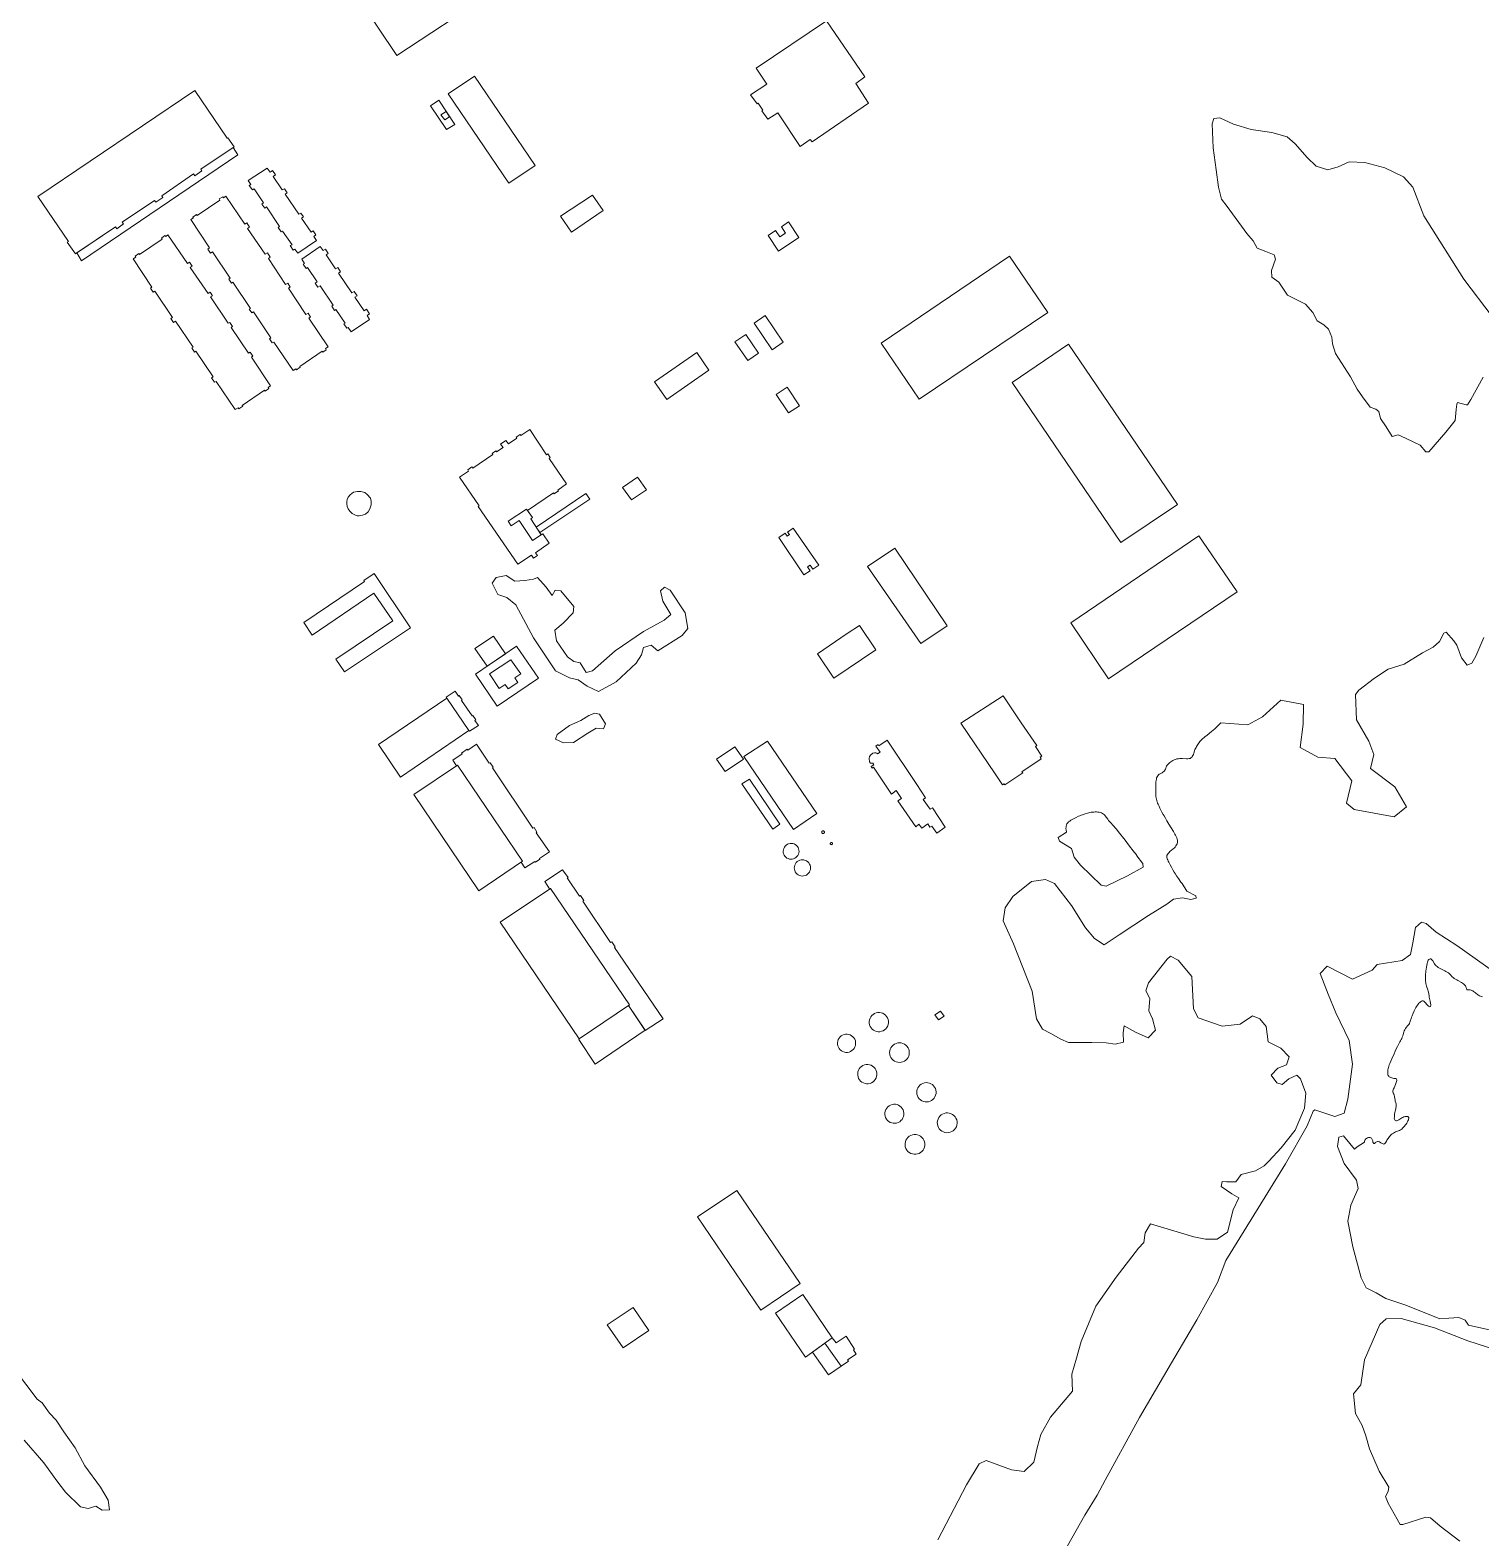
# Model space of a CAD drawing. Header units: metres. Extents: x 793723 to 812165, y 297650 to 314276.
# Drawn here: x 801432 to 803831, y 300470 to 302964 of the extents above; entities that cross this region are included whole.
import ezdxf

# ---------------------------------------------------------------- set-up
doc = ezdxf.new("R2010")
doc.units = ezdxf.units.M

msp = doc.modelspace()

# ---------------------------------------------------------------- linework, layer by layer
at = {"linetype": 'Continuous', "lineweight": 13}
for points in [[(802112.6, 303140.4), (802127.67, 303117.64), (802190.75, 303023.17), (802038.09, 302922.57), (801975.34, 303016.93), (801960.38, 303037.7)], [(802818.53, 302843.34), (802724.87, 302779.61), (802721.86, 302783.47), (802705.53, 302772.04), (802668.12, 302827.5), (802651.79, 302816.96), (802641.74, 302830.65), (802643.52, 302831.88), (802636.04, 302843.37), (802633.93, 302842.26), (802623.1, 302857.17), (802650.21, 302875.05), (802632.57, 302901.23), (802749.01, 302980.07), (802812.2, 302887.03), (802797.09, 302876.38)], [(802122.91, 302859.13), (802166.36, 302888.34), (802267.06, 302740.72), (802223.62, 302711.3)], [(801506.5, 302594.15), (801493.1, 302613.38), (801495.21, 302614.82), (801444.3, 302689.18), (801703.84, 302864.27), (801757.43, 302785.6), (801758.65, 302786.27), (801769.15, 302771.47), (801714.04, 302734.16), (801715.71, 302731.62), (801703.94, 302723.63), (801701.93, 302726.5), (801649.49, 302690.42), (801651.39, 302687.76), (801639.28, 302679.55), (801637.27, 302682.53), (801584.05, 302646.78), (801586.17, 302643.8), (801575.17, 302635.91), (801572.94, 302639.12)], [(802120.04, 302800.26), (802094.03, 302838.93), (802107.47, 302848.48), (802133.82, 302808.26)], [(802111.2, 302824.47), (802119.64, 302829.91), (802125.34, 302821.18), (802117.45, 302815.85)], [(801516.65, 302582.56), (801508.83, 302595.71), (801572.94, 302639.12), (801575.17, 302635.91), (801586.17, 302643.8), (801584.05, 302646.78), (801637.27, 302682.53), (801639.28, 302679.55), (801651.39, 302687.76), (801649.49, 302690.42), (801701.93, 302726.5), (801703.94, 302723.63), (801715.71, 302731.62), (801714.04, 302734.16), (801767.37, 302770.36), (801775.41, 302757.98)], [(801905.48, 302616.41), (801874.48, 302595.21), (801869.46, 302601.83), (801866.79, 302600.28), (801861.88, 302607.9), (801864.77, 302609.46), (801849.25, 302632), (801846.58, 302630.44), (801841.67, 302637.96), (801844.33, 302639.51), (801822.34, 302671.88), (801819.56, 302669.78), (801814.76, 302676.74), (801817.65, 302678.73), (801802.13, 302701.94), (801799.24, 302700.05), (801794, 302707.34), (801796.89, 302709.12), (801792.53, 302715.53), (801823.75, 302736.07), (801828.55, 302729.33), (801832.66, 302731.99), (801837.46, 302725.14), (801833.8, 302722.48), (801848.76, 302700.05), (801852.32, 302702.05), (801857.01, 302694.98), (801853.67, 302692.76), (801876.22, 302659.72), (801879.22, 302661.72), (801883.69, 302655.31), (801880.58, 302653.2), (801896.21, 302630.11), (801899.88, 302632.11), (801904.34, 302625.48), (801901.01, 302623.04)], [(802327.18, 302630.42), (802308.98, 302656.83), (802361.65, 302691.47), (802379.62, 302666.17)], [(802652.23, 302624.41), (802664.56, 302632.74), (802671.82, 302622.24), (802681.26, 302628.68), (802674.11, 302638.74), (802686.11, 302647.17), (802703.09, 302621.54), (802669.53, 302598.78)], [(801993.12, 302485.7), (801962.46, 302465.05), (801957.43, 302472.45), (801955.43, 302471.23), (801950.74, 302478.3), (801952.52, 302479.52), (801937.45, 302502.17), (801935.11, 302500.73), (801930.43, 302507.58), (801932.98, 302509.14), (801911.1, 302541.62), (801907.65, 302539.4), (801903.19, 302546.03), (801906.3, 302548.14), (801890.44, 302571.67), (801888, 302570.23), (801883.31, 302577.08), (801885.64, 302578.41), (801881.07, 302585.37), (801911.62, 302606.24), (801916.42, 302599.73), (801920.31, 302602.17), (801924.78, 302595.1), (801921.22, 302592.88), (801936.74, 302569.45), (801940.74, 302571.79), (801945.21, 302564.49), (801941.76, 302562.27), (801963.65, 302529.68), (801967.54, 302532.12), (801972.34, 302524.83), (801968.89, 302522.39), (801984.08, 302499.85), (801988.08, 302502.51), (801993.21, 302495.22), (801989.1, 302492.11)], [(802901.87, 302354.09), (802839.24, 302446.79), (803051.56, 302590.24), (803114.64, 302497.21)], [(802659.11, 302435.75), (802629.41, 302479.73), (802647.52, 302492.05), (802677.33, 302448.08)], [(802618.53, 302417.74), (802597.32, 302448.67), (802615.32, 302461.11), (802636.53, 302430.17)], [(803149.26, 302444.61), (803329.13, 302179.66), (803235.68, 302116.93), (803056.15, 302381.66)], [(802534.6, 302430.82), (802554.36, 302401.77), (802484.48, 302353.36), (802464.39, 302382.42)], [(802665.4, 302361.85), (802683.51, 302373.84), (802703.94, 302343.01), (802685.83, 302331.02)], [(802426.21, 302187.13), (802411.59, 302207.9), (802436.37, 302224.78), (802450.99, 302204.12)], [(801955.74, 302187.62), (801957.62, 302191.49), (801961.06, 302195.82), (801966.4, 302199.92), (801972.96, 302201.38), (801978.74, 302201.28), (801985.2, 302199.19), (801989.22, 302196.21), (801994.57, 302189.92), (801995.81, 302185.27), (801995.49, 302179.07), (801993.39, 302172.65), (801990.5, 302167.44), (801986.4, 302163.56), (801981.39, 302161.89), (801976.05, 302160.99), (801972.38, 302160.99), (801968.48, 302162.3), (801964.25, 302164.84), (801960.35, 302168.59), (801957.89, 302172.24), (801956.1, 302176.55), (801955.31, 302181.09), (801955.19, 302184.41)], [(802357.44, 302188.64), (802274.78, 302133.01), (802268.86, 302142.18), (802350.75, 302197.58)], [(802277.12, 302129.36), (802262.79, 302120.15), (802240.46, 302153.07), (802227.24, 302144.52), (802222.21, 302152.25), (802252.66, 302172.02), (802262.37, 302158.32), (802259.71, 302156.1)], [(802736.03, 302079.17), (802726.25, 302072.39), (802721.56, 302079.02), (802717.56, 302076.69), (802721.92, 302069.62), (802711.58, 302063.4), (802669.83, 302124.83), (802680.72, 302132.16), (802683.84, 302126.96), (802687.73, 302129.74), (802684.38, 302134.05), (802693.49, 302140.6)], [(803152.86, 301984.06), (803364.85, 302127.84), (803428.27, 302035.03), (803215.5, 301891.03)], [(802861.93, 302107.23), (802948.46, 301978.95), (802904.68, 301949.41), (802816.71, 302076.91)], [(801898.38, 301963.63), (801884.43, 301984.51), (801984.53, 302052.24), (801983.31, 302053.89), (802000.64, 302065.33), (802060.82, 301975.72), (801951.6, 301903), (801937.42, 301923.55), (802031.64, 301987.05), (802000.38, 302032.69)], [(802830.26, 301939.18), (802761.15, 301892.32), (802733.91, 301932.32), (802783.24, 301966.07), (802803.47, 301979.39)], [(802187.37, 301911.94), (802166.94, 301941.44), (802198.05, 301961.87), (802217.81, 301932.7)], [(802272.21, 301892.1), (802204.21, 301846.13), (802168.26, 301898.95), (802235.92, 301945.02)], [(802243.26, 301899.34), (802233.48, 301892.68), (802238.51, 301885.38), (802222.4, 301874.61), (802217.26, 301882.02), (802207.6, 301875.25), (802191.18, 301899.33), (802226.63, 301922.43)], [(802173.24, 301814.2), (802158.13, 301804.87), (802157.46, 301805.75), (802120.61, 301859), (802119.61, 301860.66), (802134.83, 301870.65), (802140.41, 301862.59), (802141.52, 301863.37), (802146.21, 301856.29), (802144.88, 301855.41), (802162.52, 301829.77), (802163.63, 301830.44), (802168.54, 301823.15), (802167.21, 301822.48)], [(802157.46, 301805.75), (802044.13, 301728.48), (802007.73, 301782.51), (802120.61, 301859)], [(803104.96, 301763.41), (803102.07, 301761.63), (803103.74, 301758.98), (803071.85, 301737.55), (803073.31, 301735.45), (803043.53, 301715.91), (803042.52, 301717.34), (803040.08, 301715.57), (803027.69, 301734.13), (802970.75, 301817.66), (803041.19, 301863.19), (803070.89, 301818.66), (803096.68, 301780.87), (803094.24, 301779.21)], [(802342.58, 301822.1), (802355.92, 301830.76), (802365.48, 301834.33), (802373.27, 301832.79), (802383.54, 301816.77), (802380, 301808.58), (802367.98, 301809.43), (802354.31, 301801.1), (802330.42, 301786.11), (802313.96, 301785.52), (802300.81, 301791.47), (802303.24, 301799), (802323.91, 301814.2)], [(802169.86, 301783.2), (802190.85, 301751.49), (802192.29, 301752.27), (802197.32, 301744.87), (802196.21, 301743.98), (802263.31, 301644.1), (802265.09, 301644.99), (802269.89, 301637.58), (802268.33, 301636.58), (802290.55, 301604.98), (802274.11, 301593.99), (802274.66, 301593), (802267.44, 301587.89), (802266.55, 301589.11), (802250.11, 301578.67), (802243.52, 301587.62), (802246.08, 301589.28), (802138.45, 301748.39), (802136.78, 301747.39), (802130.53, 301756.67), (802146.08, 301766.99), (802145.3, 301768.43), (802154.52, 301774.65), (802155.41, 301773.32)], [(802597.39, 301778.75), (802611.46, 301758.53), (802581.01, 301737.77), (802566.84, 301758.32)], [(802732.73, 301668.4), (802694.18, 301641.97), (802612.12, 301762.51), (802651.12, 301788.05)], [(802849.07, 301789.61), (802898.2, 301716.57), (802898.09, 301716.57), (802912.6, 301694.36), (802908.94, 301691.59), (802920.44, 301675.35), (802924.33, 301677.57), (802945.1, 301645.64), (802931.43, 301635.98), (802922.84, 301647.47), (802919.61, 301645.8), (802916.6, 301651.44), (802906.49, 301644.33), (802901.8, 301650.52), (802896.8, 301646.3), (802866.99, 301689.39), (802872.88, 301693.06), (802864.17, 301706.21), (802856.06, 301700.43), (802826.59, 301744.85), (802824.03, 301743.52), (802822.69, 301746.17), (802827.13, 301748.73), (802825.23, 301751.82), (802821.67, 301751.7), (802819.67, 301754.02), (802819.32, 301759.33), (802820.09, 301762.54), (802822.31, 301765.65), (802825.31, 301768.31), (802827.98, 301768.87), (802830.2, 301768.76), (802832.32, 301768.43), (802833.1, 301767.11), (802837.43, 301769.66), (802830.29, 301779.83), (802834.29, 301782.27), (802835.41, 301780.5)], [(802246.08, 301589.28), (802173.86, 301540.54), (802066.23, 301699.64), (802138.45, 301748.39)], [(802671.79, 301650.66), (802659.9, 301642.23), (802608.88, 301717.25), (802621.32, 301725.24)], [(802740.92, 301637.87), (802741.03, 301638.31), (802741.25, 301638.65), (802741.48, 301638.98), (802741.7, 301639.2), (802742.03, 301639.42), (802742.36, 301639.65), (802742.7, 301639.76), (802743.14, 301639.76), (802743.48, 301639.76), (802743.92, 301639.65), (802744.26, 301639.43), (802744.59, 301639.21), (802744.81, 301638.99), (802745.04, 301638.66), (802745.26, 301638.32), (802745.37, 301637.88), (802745.37, 301637.55), (802745.37, 301637.11), (802745.26, 301636.78), (802745.04, 301636.33), (802744.82, 301636.11), (802744.6, 301635.78), (802744.27, 301635.56), (802743.93, 301635.44), (802743.49, 301635.33), (802743.15, 301635.22), (802742.71, 301635.33), (802742.37, 301635.44), (802742.04, 301635.55), (802741.71, 301635.77), (802741.48, 301636.1), (802741.26, 301636.43), (802741.04, 301636.77), (802740.92, 301637.1), (802740.92, 301637.54)], [(802755.21, 301619.31), (802755.32, 301619.65), (802755.54, 301619.87), (802755.76, 301620.09), (802755.98, 301620.2), (802756.32, 301620.31), (802756.65, 301620.42), (802756.99, 301620.42), (802757.21, 301620.42), (802757.54, 301620.31), (802757.88, 301620.2), (802758.1, 301619.98), (802758.32, 301619.76), (802758.43, 301619.43), (802758.55, 301619.21), (802758.66, 301618.88), (802758.66, 301618.55), (802758.66, 301618.21), (802758.55, 301617.88), (802758.33, 301617.66), (802758.22, 301617.44), (802757.99, 301617.22), (802757.66, 301617), (802757.44, 301616.88), (802757.1, 301616.88), (802756.77, 301616.77), (802756.44, 301616.88), (802756.1, 301616.99), (802755.88, 301617.1), (802755.66, 301617.32), (802755.43, 301617.54), (802755.21, 301617.76), (802755.1, 301618.1), (802755.1, 301618.43), (802755.1, 301618.76), (802755.1, 301619.09)], [(802703.38, 301605.36), (802703.06, 301603.15), (802702.39, 301600.94), (802701.4, 301598.94), (802699.95, 301597.06), (802698.29, 301595.5), (802696.4, 301594.28), (802694.29, 301593.39), (802692.06, 301592.83), (802689.84, 301592.72), (802687.5, 301593.05), (802685.38, 301593.7), (802683.38, 301594.7), (802681.48, 301596.13), (802679.92, 301597.79), (802678.69, 301599.66), (802677.8, 301601.77), (802677.35, 301603.98), (802677.23, 301606.3), (802677.45, 301608.51), (802678.11, 301610.73), (802679.22, 301612.72), (802680.55, 301614.61), (802682.22, 301616.16), (802684.11, 301617.38), (802686.22, 301618.27), (802688.44, 301618.83), (802690.67, 301618.95), (802693.01, 301618.62), (802695.12, 301617.96), (802697.24, 301616.97), (802699.02, 301615.53), (802700.58, 301613.88), (802701.81, 301612), (802702.71, 301609.9), (802703.27, 301607.69)], [(802311.98, 301575.27), (802321.47, 301562.56), (802320.02, 301561.78), (802340.12, 301531.84), (802341.9, 301532.73), (802347.71, 301524.33), (802346.04, 301523.11), (802391.71, 301454.83), (802393.71, 301455.94), (802399.51, 301447.65), (802397.95, 301446.88), (802478.79, 301328.76), (802449.01, 301309.33), (802421.21, 301350.77), (802422.87, 301351.88), (802292.13, 301544.57), (802290.58, 301543.57), (802282.87, 301555.84)], [(802708.71, 301564.88), (802706.37, 301565.09), (802704.14, 301565.75), (802702.02, 301566.74), (802700.13, 301568.18), (802698.46, 301569.83), (802697.12, 301571.82), (802696.22, 301573.92), (802695.66, 301576.24), (802695.43, 301578.57), (802695.76, 301580.89), (802696.42, 301583.11), (802697.42, 301585.32), (802698.75, 301587.21), (802700.42, 301588.76), (802702.42, 301590.09), (802704.53, 301591.09), (802706.86, 301591.65), (802709.2, 301591.77), (802711.54, 301591.55), (802713.77, 301590.89), (802715.88, 301589.9), (802717.78, 301588.47), (802719.45, 301586.81), (802720.68, 301584.82), (802721.68, 301582.72), (802722.25, 301580.4), (802722.36, 301578.07), (802722.15, 301575.75), (802721.48, 301573.54), (802720.49, 301571.43), (802719.15, 301569.55), (802717.38, 301567.88), (802715.49, 301566.55), (802713.38, 301565.55), (802711.04, 301564.99)], [(802422.87, 301351.88), (802339.99, 301295.7), (802209.25, 301488.39), (802292.13, 301544.57)], [(802448.78, 301309.77), (802366.45, 301253.82), (802338.99, 301294.7), (802339.99, 301295.7), (802421.21, 301350.77)], [(802828.4, 301337.52), (802830.95, 301338.52), (802833.62, 301339.08), (802836.4, 301339.2), (802839.19, 301338.76), (802841.86, 301337.88), (802844.2, 301336.56), (802846.43, 301334.8), (802848.21, 301332.7), (802849.67, 301330.38), (802850.67, 301327.72), (802851.24, 301325.07), (802851.35, 301322.3), (802850.92, 301319.54), (802850.03, 301316.88), (802848.7, 301314.44), (802846.93, 301312.22), (802844.82, 301310.45), (802842.48, 301309), (802839.92, 301308), (802837.14, 301307.44), (802834.36, 301307.33), (802831.69, 301307.76), (802829.02, 301308.64), (802826.57, 301309.96), (802824.45, 301311.73), (802822.55, 301313.83), (802821.1, 301316.15), (802820.09, 301318.8), (802819.64, 301321.46), (802819.52, 301324.22), (802819.96, 301326.99), (802820.85, 301329.65), (802822.18, 301332.09), (802823.95, 301334.3), (802825.95, 301336.08)], [(802934.13, 301327.25), (802928.22, 301335.31), (802937.55, 301341.31), (802943.47, 301333.24)], [(802775.4, 301301.77), (802777.84, 301302.66), (802780.51, 301303.22), (802783.07, 301303.23), (802785.63, 301302.79), (802788.19, 301302.02), (802790.42, 301300.7), (802792.54, 301299.04), (802794.21, 301297.05), (802795.56, 301294.84), (802796.56, 301292.3), (802797.01, 301289.76), (802797.02, 301287.1), (802796.69, 301284.56), (802795.81, 301282.12), (802794.48, 301279.79), (802792.81, 301277.8), (802790.92, 301276.02), (802788.59, 301274.69), (802786.14, 301273.69), (802783.59, 301273.24), (802781.03, 301273.23), (802778.36, 301273.56), (802775.91, 301274.44), (802773.57, 301275.76), (802771.56, 301277.42), (802769.89, 301279.4), (802768.54, 301281.61), (802767.54, 301284.05), (802767.09, 301286.7), (802766.97, 301289.25), (802767.41, 301291.9), (802768.29, 301294.34), (802769.51, 301296.67), (802771.18, 301298.66), (802773.18, 301300.44)], [(802861.34, 301286.8), (802863.89, 301288.03), (802866.67, 301288.7), (802869.46, 301289.04), (802872.35, 301288.71), (802875.02, 301288.05), (802877.58, 301286.84), (802879.92, 301285.19), (802881.93, 301283.2), (802883.61, 301280.88), (802884.84, 301278.34), (802885.51, 301275.57), (802885.74, 301272.69), (802885.52, 301269.93), (802884.86, 301267.16), (802883.64, 301264.61), (802881.98, 301262.28), (802879.98, 301260.29), (802877.65, 301258.62), (802875.09, 301257.4), (802872.42, 301256.73), (802869.53, 301256.39), (802866.75, 301256.72), (802863.96, 301257.37), (802861.4, 301258.59), (802859.06, 301260.24), (802857.05, 301262.23), (802855.49, 301264.55), (802854.26, 301267.09), (802853.48, 301269.86), (802853.25, 301272.73), (802853.46, 301275.5), (802854.24, 301278.27), (802855.45, 301280.81), (802857.01, 301283.14), (802859, 301285.14)], [(802804.67, 301248.28), (802806.78, 301250.05), (802809.12, 301251.5), (802811.79, 301252.5), (802814.46, 301253.06), (802817.24, 301253.17), (802820.02, 301252.74), (802822.69, 301251.86), (802825.14, 301250.54), (802827.26, 301248.77), (802829.16, 301246.67), (802830.61, 301244.35), (802831.62, 301241.7), (802832.07, 301239.04), (802832.19, 301236.17), (802831.75, 301233.51), (802830.86, 301230.85), (802829.53, 301228.42), (802827.76, 301226.2), (802825.76, 301224.31), (802823.31, 301222.87), (802820.76, 301221.87), (802817.98, 301221.31), (802815.19, 301221.3), (802812.52, 301221.74), (802809.85, 301222.62), (802807.4, 301223.94), (802805.28, 301225.7), (802803.38, 301227.8), (802801.93, 301230.12), (802800.93, 301232.78), (802800.36, 301235.43), (802800.36, 301238.2), (802800.68, 301240.96), (802801.57, 301243.62), (802803.01, 301246.06)], [(802905.66, 301220.73), (802908.11, 301221.95), (802910.78, 301222.84), (802913.56, 301223.18), (802916.34, 301222.97), (802919.01, 301222.42), (802921.58, 301221.32), (802923.92, 301219.78), (802925.92, 301217.9), (802927.6, 301215.69), (802928.94, 301213.15), (802929.72, 301210.49), (802930.06, 301207.73), (802929.96, 301204.96), (802929.3, 301202.3), (802928.19, 301199.76), (802926.75, 301197.43), (802924.86, 301195.32), (802922.64, 301193.66), (802920.08, 301192.43), (802917.41, 301191.54), (802914.74, 301191.2), (802911.96, 301191.42), (802909.18, 301191.97), (802906.62, 301193.07), (802904.28, 301194.61), (802902.27, 301196.49), (802900.6, 301198.7), (802899.37, 301201.13), (802898.47, 301203.78), (802898.13, 301206.55), (802898.35, 301209.32), (802898.9, 301212.08), (802900, 301214.63), (802901.56, 301216.96), (802903.44, 301219.07)], [(802852.22, 301184.87), (802854.67, 301186.09), (802857.33, 301186.98), (802860, 301187.43), (802862.79, 301187.33), (802865.46, 301186.89), (802868.02, 301185.79), (802870.36, 301184.35), (802872.48, 301182.59), (802874.15, 301180.38), (802875.49, 301178.06), (802876.39, 301175.4), (802876.84, 301172.64), (802876.74, 301169.87), (802876.19, 301167.22), (802875.19, 301164.67), (802873.75, 301162.34), (802871.97, 301160.23), (802869.86, 301158.46), (802867.42, 301157.13), (802864.75, 301156.23), (802862.08, 301155.9), (802859.3, 301155.89), (802856.62, 301156.44), (802854.06, 301157.43), (802851.72, 301158.86), (802849.6, 301160.74), (802847.93, 301162.84), (802846.59, 301165.27), (802845.69, 301167.92), (802845.24, 301170.58), (802845.35, 301173.34), (802845.9, 301176.11), (802846.89, 301178.66), (802848.33, 301180.99), (802850.11, 301183.09)], [(802949.17, 301173.02), (802951.95, 301172.59), (802954.74, 301171.71), (802957.3, 301170.39), (802959.53, 301168.62), (802961.42, 301166.52), (802962.99, 301164.09), (802964.11, 301161.55), (802964.67, 301158.67), (802964.79, 301155.8), (802964.46, 301153.03), (802963.58, 301150.26), (802962.25, 301147.71), (802960.47, 301145.5), (802958.36, 301143.61), (802955.92, 301142.06), (802953.25, 301140.94), (802950.47, 301140.38), (802947.69, 301140.27), (802944.79, 301140.59), (802942.12, 301141.47), (802939.56, 301142.79), (802937.33, 301144.56), (802935.32, 301146.66), (802933.87, 301149.09), (802932.75, 301151.74), (802932.19, 301154.51), (802932.07, 301157.38), (802932.4, 301160.15), (802933.28, 301162.92), (802934.61, 301165.47), (802936.38, 301167.68), (802938.49, 301169.68), (802940.83, 301171.12), (802943.5, 301172.24), (802946.28, 301172.91)], [(802885.72, 301134.37), (802888.27, 301135.82), (802890.94, 301136.82), (802893.72, 301137.27), (802896.62, 301137.27), (802899.4, 301136.73), (802902.07, 301135.74), (802904.52, 301134.3), (802906.75, 301132.43), (802908.54, 301130.22), (802909.99, 301127.79), (802911, 301125.02), (802911.45, 301122.26), (802911.46, 301119.38), (802910.91, 301116.61), (802909.91, 301113.84), (802908.47, 301111.41), (802906.58, 301109.3), (802904.47, 301107.41), (802901.92, 301105.97), (802899.25, 301105.08), (802896.47, 301104.52), (802893.57, 301104.62), (802890.79, 301105.06), (802888.12, 301106.05), (802885.67, 301107.48), (802883.44, 301109.36), (802881.65, 301111.57), (802880.2, 301114), (802879.19, 301116.76), (802878.74, 301119.53), (802878.73, 301122.4), (802879.28, 301125.28), (802880.28, 301127.94), (802881.72, 301130.38), (802883.5, 301132.6)], [(802640.33, 300846.55), (802535.61, 301001.01), (802600.5, 301044.65), (802705.44, 300890.85)], [(802709.82, 300872.71), (802758.28, 300800.78), (802714.06, 300769.14), (802664.49, 300841.96)], [(802386.23, 300822.18), (802428.79, 300851.05), (802454.91, 300812.82), (802412.36, 300784.51)], [(802772.85, 300754.12), (802745.95, 300791.9), (802758.28, 300800.78), (802764.53, 300792.72), (802781.2, 300803.6), (802795.15, 300782.38), (802793.38, 300781.27), (802797.73, 300773.65), (802783.73, 300764.65), (802785.3, 300762.44)], [(802751.96, 300739.46), (802725.62, 300777.36), (802745.95, 300791.9), (802772.85, 300754.12)]]:
    msp.add_lwpolyline(points, close=True, dxfattribs=at)
for points in [[(803497.1, 302547.43), (803485.39, 302555.59), (803484.59, 302566.55), (803491.45, 302585.59), (803489.2, 302592.78), (803475.28, 302598.28), (803460.91, 302603.78), (803454.54, 302615.83), (803443.94, 302627.98), (803411.46, 302672.5), (803402.31, 302684.65), (803397.26, 302704.34), (803393.3, 302733.32), (803388.21, 302769.72), (803386.45, 302809.22), (803389.54, 302818.08), (803399.56, 302819.21), (803421.95, 302808.64), (803451.34, 302799.85), (803485.41, 302794.84), (803510.79, 302787.92), (803523.84, 302776.11), (803544.03, 302753.47), (803558.97, 302739.23), (803578.13, 302733.41), (803595.03, 302738.32), (803613.48, 302746.77), (803638.97, 302745.5), (803672.15, 302736.39), (803702.89, 302721.85), (803718.4, 302704.41), (803736.87, 302657.09)], [(801866.46, 302401.2), (801834.86, 302448.27), (801832.2, 302446.83), (801827.4, 302453.9), (801829.62, 302455.34), (801800.92, 302498.1), (801798.26, 302496.44), (801794.12, 302502.85), (801796.35, 302504.07), (801767.1, 302547.49), (801764.54, 302545.83), (801760.07, 302552.45), (801762.41, 302554.12), (801733.49, 302597.43), (801730.15, 302595.65), (801725.8, 302602.17), (801728.58, 302604.06), (801697.31, 302650.91), (801701.65, 302653.91), (801700.53, 302655.23), (801706.86, 302659.45), (801707.98, 302657.9), (801745.65, 302683.11), (801744.31, 302685.21), (801750.2, 302688.87), (801751.2, 302687.1), (801755.31, 302689.88), (801786.91, 302643.25), (801790.13, 302645.36), (801794.37, 302638.18), (801791.37, 302636.29), (801820.4, 302593.87), (801824.4, 302596.09), (801828.87, 302588.91), (801825.65, 302586.8), (801854.12, 302543.7), (801857.9, 302545.82), (801861.92, 302539.07)], [(803736.87, 302657.09), (803803.09, 302552.33), (803849.97, 302490.58)], [(801770.69, 302336.59), (801739.31, 302383.32), (801736.76, 302381.77), (801731.73, 302389.17), (801734.29, 302390.73), (801705.6, 302433.04), (801703.48, 302431.82), (801698.91, 302438.56), (801701.24, 302439.89), (801671.99, 302482.87), (801668.77, 302480.98), (801664.41, 302487.28), (801667.3, 302488.95), (801637.94, 302532.59), (801635.16, 302530.93), (801630.58, 302537.67), (801633.14, 302539.44), (801602.32, 302586.07), (801606.65, 302589.07), (801605.54, 302590.61), (801611.54, 302594.94), (801612.76, 302593.4), (801650.1, 302618.71), (801648.87, 302620.48), (801654.64, 302624.59), (801655.87, 302622.93), (801659.65, 302625.59), (801691.69, 302578.53), (801695.47, 302580.53), (801699.49, 302573.9), (801696.27, 302571.9), (801725.97, 302528.92), (801729.19, 302530.81), (801733.1, 302524.73), (801730.1, 302522.95), (801759.35, 302479.53), (801761.79, 302480.97), (801766.37, 302474.12)], [(803835.18, 302390.29), (803814.56, 302353.06), (803808.91, 302344.75), (803806.91, 302344.41), (803792.32, 302348.25), (803791.21, 302345.48), (803790.45, 302336.85), (803788.49, 302318.81), (803773.07, 302299.41), (803745.1, 302266.48), (803739.87, 302266.8), (803730.61, 302277.84), (803706.66, 302289.19), (803694.07, 302295.13), (803684.18, 302291.9), (803674.24, 302308.26), (803664.86, 302322.07), (803662.16, 302333.46), (803657.37, 302337.1), (803647.79, 302340.4), (803635.51, 302357.85), (803626.69, 302370.34), (803615.63, 302391.01), (803590.61, 302429.46), (803585.9, 302445.6), (803584.65, 302456.23), (803579.06, 302469.49), (803571.26, 302476.67), (803560.11, 302483.61), (803552.96, 302497.21), (803541.02, 302511.12), (803511.28, 302525.66), (803502.68, 302539.36), (803497.1, 302547.43)], [(801861.92, 302539.07), (801858.92, 302537.3), (801887.84, 302494.21), (801891.39, 302496.21), (801895.41, 302489.69), (801892.53, 302487.8), (801924.35, 302440.51), (801920.12, 302437.51), (801921.13, 302435.63), (801915.69, 302431.64), (801914.68, 302433.07), (801877.46, 302408.09), (801878.47, 302406.65), (801872.24, 302402.55), (801871.35, 302403.87), (801866.46, 302401.2)], [(801766.37, 302474.12), (801763.93, 302472.57), (801792.62, 302429.92), (801795.62, 302431.81), (801800.2, 302424.85), (801797.53, 302423.18), (801829.35, 302375.89), (801825.35, 302373), (801826.25, 302371.35), (801820.36, 302367.24), (801819.35, 302368.57), (801782.36, 302343.47), (801783.25, 302342.04), (801776.92, 302337.82), (801775.91, 302339.36), (801770.69, 302336.59)], [(802142.04, 302224.89), (802156.93, 302234.88), (802155.48, 302236.87), (802162.37, 302241.75), (802163.82, 302239.87), (802196.82, 302262.08), (802195.59, 302263.85), (802201.92, 302268.51), (802203.26, 302266.63), (802213.93, 302273.85), (802209.57, 302279.59), (802218.46, 302285.7), (802222.93, 302279.96), (802236.48, 302289.17), (802235.25, 302290.94), (802242.03, 302295.6), (802243.26, 302293.94), (802257.92, 302303.83), (802285.95, 302261.95), (802287.95, 302263.39), (802291.86, 302257.32), (802289.86, 302255.87), (802318.88, 302213.89), (802304.66, 302203.57), (802305.45, 302202.02), (802298.11, 302197.35), (802297, 302198.9), (802254.45, 302169.48), (802262.37, 302158.32), (802259.71, 302156.1), (802277.12, 302129.36), (802279.57, 302131.25), (802290.29, 302115.78), (802267.62, 302099.57), (802270.64, 302095.26), (802264.42, 302090.82), (802260.95, 302096.02), (802238.18, 302080.81)], [(802238.18, 302080.81), (802172.64, 302176.27), (802174.31, 302177.38), (802142.04, 302224.89)], [(802302.11, 301953.92), (802320.31, 301927.4), (802331.12, 301920.01), (802341.59, 301917.49), (802351.3, 301901.69), (802361.76, 301904.48), (802399.41, 301937.65), (802445.96, 301969.51), (802480.3, 301988.18), (802491.52, 301997.5), (802477.89, 302019.71), (802474.07, 302036.52), (802480.62, 302042.62), (802490.09, 302038), (802514.88, 302000.65), (802519.5, 301974.66), (802509.96, 301962.91), (802470.07, 301937.59), (802458.81, 301946.74), (802446.35, 301943.18), (802442.71, 301930.88), (802433.95, 301917.25), (802401.19, 301886.08), (802371.96, 301869.97), (802352.91, 301879), (802337.87, 301889.26), (802323.62, 301892.77), (802300.45, 301904.23), (802264.16, 301959.03), (802234.99, 302013.63), (802220.16, 302025.77), (802205.24, 302030.82), (802196.07, 302049.73), (802202.28, 302059.04), (802218.86, 302062.28), (802233.57, 302052.91), (802249.92, 302053.72), (802263.94, 302055.86)], [(802263.94, 302055.86), (802270.61, 302058.64), (802285.22, 302043.07), (802294.82, 302029.26), (802300.25, 302037.9), (802309.38, 302036.59), (802330.92, 302010.97), (802329.83, 302000.56), (802313.18, 301983.04), (802299.29, 301971.72), (802302.11, 301953.92)], [(803374.51, 301795.34), (803378.17, 301798.22), (803385.39, 301803.99), (803391.06, 301808.43), (803401.05, 301818.52), (803445.57, 301815.08), (803469.91, 301828.53), (803500.34, 301855.71), (803537.96, 301848.71), (803537.04, 301815.95), (803532.34, 301777.66), (803561.42, 301761.46), (803589.46, 301759.64), (803617.81, 301722.3), (803608.99, 301685.43), (803621.7, 301674.95), (803687.61, 301662.92), (803707.93, 301679.68), (803688.83, 301712.61), (803648.7, 301742.73), (803654.32, 301766.09), (803646.04, 301787.98), (803625.48, 301823.35), (803623.61, 301865.06), (803629.27, 301872.27), (803655.04, 301892.25), (803677.93, 301907.35), (803704.17, 301915.26), (803734.73, 301934.14), (803752.29, 301943.37), (803762.62, 301952.69), (803769.6, 301966.98), (803773.93, 301968.43), (803786.21, 301954.29), (803791.45, 301946.78), (803799.07, 301925.66), (803808.33, 301913.73), (803816.33, 301917.07)], [(803816.33, 301917.07), (803822.76, 301928.7), (803836.16, 301959.38)], [(803310.64, 301745.39), (803311.41, 301746.95), (803312.52, 301748.5), (803313.74, 301749.94), (803315.07, 301751.38), (803316.52, 301752.71), (803318.18, 301753.93), (803319.85, 301755.04), (803321.85, 301756.15), (803324.07, 301757.15), (803326.3, 301757.93), (803328.52, 301758.6), (803330.86, 301759.05), (803333.19, 301759.39), (803335.53, 301759.61), (803337.76, 301759.51), (803344.43, 301758.97), (803346.44, 301758.98), (803348.44, 301759.2), (803350.11, 301759.65), (803351.55, 301760.32), (803352.89, 301761.2), (803353.88, 301762.42), (803354.88, 301764.09), (803355.66, 301765.97), (803356.21, 301767.96), (803357.42, 301772.28), (803358.2, 301774.38), (803358.97, 301776.05), (803359.97, 301777.82), (803360.97, 301779.48), (803365.4, 301785.91), (803366.4, 301787.46), (803367.85, 301789.12), (803369.4, 301790.68), (803371.07, 301792.23), (803372.73, 301793.78), (803374.51, 301795.34)], [(803311.62, 301656.43), (803309.38, 301660.41), (803307.15, 301664.27), (803305.92, 301666.48), (803303.68, 301670.79), (803300.33, 301677.43), (803298.32, 301681.74), (803297.31, 301683.73), (803296.53, 301685.72), (803295.63, 301687.82), (803294.96, 301689.92), (803294.4, 301692.02), (803293.95, 301694.34), (803293.61, 301696.78), (803293.49, 301699.1), (803293.38, 301701.53), (803293.26, 301703.97), (803293.25, 301708.84), (803293.35, 301713.71), (803293.46, 301716.14), (803293.56, 301718.58), (803293.78, 301720.9), (803294, 301723.22), (803294.44, 301725.33), (803294.88, 301727.43), (803295.65, 301729.31), (803296.65, 301730.87), (803297.87, 301732.09), (803299.2, 301733.2), (803300.76, 301734.08), (803303.87, 301735.75), (803305.32, 301736.64), (803306.65, 301737.64), (803307.76, 301738.75), (803308.65, 301740.3), (803309.31, 301741.85), (803309.86, 301743.62), (803310.64, 301745.39)], [(803131.75, 301628.47), (803145.64, 301637.35), (803144.96, 301641.55), (803144.84, 301643.54), (803144.95, 301645.54), (803145.17, 301647.53), (803145.72, 301649.52), (803146.49, 301651.29), (803147.71, 301653.07), (803149.27, 301654.51), (803151.05, 301655.95), (803153.05, 301657.28), (803155.05, 301658.51), (803157.16, 301659.62), (803159.38, 301660.84), (803161.6, 301661.95), (803165.72, 301663.84), (803167.83, 301664.73), (803170.05, 301665.62), (803172.28, 301666.4), (803176.84, 301667.96), (803180.73, 301669.19), (803182.73, 301669.63), (803184.62, 301670.08), (803186.62, 301670.42), (803188.85, 301670.76), (803191.07, 301670.87), (803193.3, 301670.99), (803195.41, 301670.88), (803197.53, 301670.78), (803199.64, 301670.45), (803201.65, 301670.01), (803203.54, 301669.46), (803205.32, 301668.58), (803206.99, 301667.37), (803208.44, 301665.93), (803209.89, 301664.27), (803213.91, 301658.97)], [(803213.91, 301658.97), (803215.47, 301656.98), (803218.71, 301653.34), (803223.73, 301647.82), (803227.08, 301644.06), (803228.53, 301642.41), (803231.32, 301638.87), (803242.59, 301624.4), (803245.49, 301620.53), (803248.28, 301616.67), (803252.19, 301611.36), (803253.64, 301609.38), (803258.21, 301603.85), (803259.77, 301601.98), (803264.02, 301596.01), (803269.93, 301588.28), (803271.16, 301586.62), (803272.16, 301585.63), (803272.51, 301579.76), (803246.84, 301565.43), (803211.6, 301548.42), (803203.25, 301550.06), (803168.9, 301583.07), (803158.53, 301595.88), (803153.93, 301610.26), (803134.1, 301622.49), (803131.75, 301628.47)], [(803344.82, 301539.65), (803337.11, 301552.35), (803335.1, 301555.01), (803330.75, 301560.97), (803327.96, 301565.06), (803325.28, 301569.15), (803324.05, 301571.14), (803321.59, 301575.23), (803319.25, 301579.43), (803317.01, 301583.51), (803314.89, 301587.6), (803313.88, 301589.7), (803313.1, 301591.69), (803312.43, 301593.57), (803311.98, 301595.57), (803311.75, 301597.34), (803311.97, 301599.11), (803312.75, 301600.77), (803313.85, 301602.32), (803315.3, 301603.87), (803316.85, 301605.31), (803322.18, 301609.75), (803323.85, 301611.31), (803325.51, 301612.86), (803326.73, 301614.63), (803327.84, 301616.4), (803328.73, 301618.29), (803329.28, 301620.17), (803329.61, 301622.05), (803329.38, 301624.04), (803328.93, 301626.15), (803328.15, 301628.14), (803327.26, 301630.24), (803326.25, 301632.34), (803325.13, 301634.33), (803322.67, 301638.52), (803315.19, 301650.57), (803311.62, 301656.43)], [(803283.57, 301362.34), (803281.84, 301341.98), (803287.99, 301328.93), (803292.93, 301310.13), (803280.61, 301297.49), (803260.11, 301306.63), (803241.06, 301317.1), (803239.64, 301305.48), (803240.01, 301289.98), (803225.99, 301286.52), (803211.41, 301289.14), (803187.93, 301289.64), (803148.87, 301289.45), (803136.62, 301294.84), (803119.91, 301304.43), (803106.31, 301311.59), (803096.26, 301328.61), (803088.81, 301374.63), (803058.37, 301452.79), (803041.26, 301491.04), (803044.55, 301512.3), (803056.74, 301530.81), (803087.96, 301555.66), (803110.76, 301559.26), (803126.13, 301552.65), (803154.03, 301516.31), (803177.37, 301478.96), (803192.32, 301461.73), (803208.15, 301451.25), (803232.82, 301467.46), (803281.15, 301499.55), (803311.6, 301518.44), (803322.48, 301526.65), (803337.5, 301529.01), (803351.3, 301526.27), (803359.98, 301528.17), (803359.75, 301532.04), (803344.82, 301539.65)], [(803855.67, 301404.03), (803791.24, 301450.25), (803757.37, 301472.08), (803740.86, 301486.32), (803732.85, 301488.63), (803722.96, 301479.64), (803718.35, 301454.62), (803714.72, 301434.92), (803700.72, 301425.37), (803659.34, 301418.3), (803651.13, 301409.32), (803618.89, 301394.2), (803576.67, 301415.57), (803565.34, 301403.92), (803578.44, 301369.32), (803591.2, 301338.69), (803613.34, 301292.6), (803618.88, 301253.44), (803610.88, 301195.88), (803605.26, 301172.52), (803589.7, 301166.84), (803556.73, 301178.38), (803553.84, 301175.94), (803543.88, 301151.79), (803508.08, 301088.53), (803474.49, 301034.34), (803409.41, 300928.96), (803395.58, 300892.63), (803361.22, 300830.47), (803319.21, 300759.44), (803266.78, 300669.36), (803209.93, 300565.32), (803196.52, 300540.84), (803176.12, 300507.48), (803121.15, 300409.65)], [(803418.95, 301039.19), (803401.56, 301051.33), (803402.99, 301059.52), (803410.56, 301059.09), (803425.69, 301059.13), (803434.68, 301071.32), (803458.37, 301077.35), (803472.7, 301085.68), (803480.59, 301093.33), (803500.68, 301115.18), (803523.98, 301144.23), (803539.26, 301180.67), (803541.42, 301205.57), (803532.58, 301229.45), (803526.67, 301235.41), (803513.33, 301229.19), (803502.22, 301220.2), (803493.65, 301222.95), (803484.27, 301235.21), (803495.04, 301247.07), (803509.72, 301252.53), (803514.14, 301265.71), (803500.42, 301279.95), (803479.36, 301290.64), (803475.85, 301316.19), (803465.48, 301328.78), (803453.45, 301333.85), (803433, 301320.08), (803403.41, 301316.8), (803363.65, 301330.43), (803355.83, 301345.24), (803353.04, 301398.8), (803330.5, 301425.52), (803317.91, 301432.47), (803312.14, 301427.47), (803281.62, 301388.12), (803277.2, 301374.83), (803283.57, 301362.34)], [(803744.74, 301349.78), (803745.85, 301349.11), (803746.85, 301348.79), (803747.63, 301349.01), (803748.07, 301349.67), (803748.18, 301350.78), (803748.18, 301352.33), (803747.84, 301353.99), (803747.17, 301357.86), (803745.7, 301364.39), (803745.36, 301366.6), (803744.24, 301372.68), (803743.79, 301374.67), (803743.23, 301376.77), (803741.32, 301382.86), (803740.65, 301384.85), (803740.2, 301386.95), (803739.86, 301388.83), (803739.63, 301390.82), (803739.41, 301392.81), (803739.29, 301394.91), (803739.29, 301397.02), (803739.28, 301399.12), (803739.39, 301401.22), (803739.61, 301403.32), (803739.82, 301405.54), (803740.15, 301407.64), (803741.25, 301414.06), (803742.24, 301420.37), (803742.68, 301422.25), (803743.23, 301424.03), (803743.9, 301425.47), (803744.89, 301426.68), (803746.12, 301427.46), (803747.34, 301427.8), (803748.56, 301427.69), (803749.68, 301427.03), (803750.68, 301425.92)], [(803750.68, 301425.92), (803751.58, 301424.6), (803754.59, 301419.74), (803755.71, 301418.19), (803757.05, 301416.64), (803758.72, 301415.1), (803760.61, 301413.77), (803762.62, 301412.56), (803764.74, 301411.35), (803771.31, 301408.15), (803773.43, 301407.05), (803775.54, 301405.84), (803777.44, 301404.63), (803779.33, 301403.19), (803780.89, 301401.65), (803783.79, 301398.44), (803785.36, 301396.9), (803787.14, 301395.46), (803789.15, 301394.14), (803791.15, 301392.93), (803793.16, 301391.83), (803799.06, 301388.85), (803800.84, 301387.86), (803802.29, 301386.76), (803803.52, 301385.65), (803804.75, 301384.44), (803805.64, 301383.11), (803806.42, 301381.68), (803806.98, 301380.35), (803807.43, 301378.25), (803807.77, 301377.47), (803808.21, 301376.92), (803808.66, 301376.59), (803809.44, 301376.48), (803811.33, 301376.82), (803812.44, 301376.71), (803813.67, 301376.49), (803814.89, 301376.16)], [(803814.89, 301376.16), (803816.23, 301375.61), (803817.68, 301374.84), (803819.13, 301373.85), (803822.02, 301371.75), (803826.04, 301368.55), (803827.15, 301367.78), (803828.71, 301366.9), (803833.72, 301364.81)], [(803698.35, 301292.35), (803699.35, 301294.23), (803700.23, 301296.34), (803701.01, 301298.44), (803701.78, 301300.55), (803702.45, 301302.65), (803703.77, 301306.86), (803704.43, 301308.85), (803705.32, 301310.74), (803706.43, 301312.51), (803707.76, 301314.28), (803710.42, 301317.61), (803711.76, 301319.27), (803712.86, 301321.04), (803713.64, 301322.93), (803714.41, 301325.03), (803715.63, 301329.24), (803716.4, 301331.45), (803717.29, 301333.78), (803719.06, 301337.88), (803720.72, 301341.64), (803722.6, 301345.3), (803723.71, 301347.29), (803724.82, 301349.29), (803726.04, 301351.17), (803727.37, 301352.95), (803728.7, 301354.5), (803730.03, 301355.83), (803731.48, 301356.94), (803732.81, 301357.83), (803734.14, 301358.27), (803735.48, 301358.39), (803736.7, 301357.95), (803737.82, 301357.06), (803738.94, 301355.85), (803742.28, 301351.87), (803743.51, 301350.77), (803744.74, 301349.78)], [(803686.18, 301211.21), (803686.74, 301212.87), (803687.51, 301214.64), (803689.95, 301220.18), (803690.72, 301221.95), (803691.27, 301223.61), (803691.83, 301225.16), (803692.05, 301226.6), (803692.15, 301227.93), (803691.82, 301229.04), (803691.26, 301229.7), (803690.48, 301230.03), (803689.59, 301230.14), (803687.25, 301230.24), (803685.58, 301230.46), (803683.91, 301230.9), (803682.24, 301231.56), (803680.91, 301232.11), (803679.68, 301232.77), (803678.68, 301233.66), (803677.9, 301234.98), (803677.34, 301236.53), (803677.11, 301238.3), (803676.99, 301240.18), (803677.1, 301242.17), (803677.21, 301244.17), (803677.65, 301246.27), (803678.09, 301248.37), (803678.75, 301250.48), (803679.52, 301252.47), (803680.41, 301254.57), (803684.06, 301262.66), (803687.5, 301270.86), (803689.27, 301274.96), (803691.26, 301278.83), (803693.25, 301282.93), (803697.35, 301290.47), (803698.35, 301292.35)], [(803707.43, 301167.1), (803705.65, 301166.88), (803703.87, 301166.32), (803701.98, 301165.65), (803700.31, 301164.76), (803695.64, 301161.77), (803694.09, 301160.99), (803692.75, 301160.43), (803691.42, 301160.1), (803690.31, 301160.09), (803689.3, 301160.42), (803688.63, 301161.42), (803688.18, 301162.86), (803687.96, 301164.52), (803688.07, 301166.51), (803688.17, 301168.72), (803688.5, 301170.93), (803688.94, 301173.81), (803689.38, 301175.81), (803690.37, 301179.9), (803690.7, 301181.56), (803691.03, 301183.33), (803691.14, 301184.99), (803691.02, 301186.54), (803690.8, 301188.2), (803690.35, 301189.75), (803689.45, 301192.74), (803689.12, 301194.17), (803688.1, 301199.7), (803687.76, 301202.8), (803687.42, 301203.58), (803687.09, 301204.24), (803686.42, 301205.46), (803685.97, 301206.23), (803685.75, 301207.11), (803685.63, 301208.11), (803685.74, 301209.55), (803686.18, 301211.21)], [(803669.36, 301121.76), (803670.59, 301121.54), (803671.7, 301121.76), (803672.47, 301122.54), (803673.25, 301123.54), (803674.8, 301126.42), (803675.69, 301127.86), (803677.8, 301130.96), (803679.02, 301132.51), (803680.24, 301134.18), (803681.57, 301135.62), (803683.01, 301137.06), (803684.68, 301138.39), (803686.35, 301139.5), (803688.01, 301140.61), (803689.79, 301141.5), (803691.46, 301142.28), (803693.24, 301142.84), (803695.02, 301143.4), (803696.8, 301144.17), (803698.46, 301145.06), (803700.13, 301146.28), (803701.68, 301147.73), (803703.13, 301149.28), (803704.57, 301150.94), (803706.01, 301152.72), (803707.34, 301154.49), (803708.56, 301156.26), (803709.67, 301158.15), (803710.56, 301159.92), (803711.22, 301161.47), (803711.66, 301162.91), (803711.88, 301164.24), (803711.77, 301165.34), (803711.32, 301166.23), (803710.43, 301166.89), (803709.1, 301167.22), (803707.43, 301167.1)], [(803872.37, 300808.17), (803810.92, 300822.08), (803804.89, 300830.04), (803794.86, 300834.66), (803778.4, 300833.3), (803763.27, 300832.27), (803706.8, 300854.71), (803673.95, 300866.15), (803657.79, 300875.29), (803641.64, 300883.56), (803633.14, 300900.03), (803619.23, 300951.67), (803611.34, 300994.04), (803616.29, 301020.27), (803628.13, 301047.86), (803625.43, 301061.68), (803605.12, 301089.3), (803594.04, 301117.38), (803596.11, 301132.99), (803603.9, 301134.89), (803614.17, 301122.41), (803622.31, 301113.13)], [(803622.31, 301113.13), (803626.75, 301116.79), (803638.42, 301124.57), (803638.53, 301125.67), (803639.08, 301127.33), (803639.75, 301128.77), (803640.86, 301129.88), (803642.19, 301130.88), (803643.52, 301131.66), (803645.08, 301132.11), (803646.52, 301132.44), (803647.86, 301132.33), (803649.09, 301132), (803650.09, 301131.23), (803650.87, 301130.24), (803651.43, 301129.13), (803651.88, 301127.81), (803652.21, 301126.59), (803652.44, 301125.59), (803652.66, 301124.6), (803653, 301123.82), (803653.56, 301123.05), (803654, 301122.61), (803654.45, 301122.28), (803654.89, 301122.28), (803655.23, 301122.39), (803656.11, 301123.61), (803656.56, 301124.05), (803657.56, 301124.72), (803658.78, 301125.16), (803660.12, 301125.5), (803661.45, 301125.61), (803662.79, 301125.4), (803663.68, 301124.95), (803665.57, 301123.63), (803666.8, 301122.86), (803668.02, 301122.2), (803669.36, 301121.76)], [(802932.96, 300466.54), (802980.38, 300557.5), (803001.45, 300592.3), (803013.12, 300598.08), (803054.99, 300582.57), (803075.58, 300579.85), (803091.46, 300595.04), (803097.64, 300621.39), (803103.38, 300640.88), (803119.11, 300669.91), (803155.74, 300712.82), (803154.67, 300740.7), (803162.18, 300767.06), (803170.02, 300794.63), (803194.48, 300853.33), (803227.75, 300901.21), (803264.92, 300949.32), (803273.8, 300958.75), (803275.99, 300974.69), (803284.86, 300989.43), (803356.35, 300968.12), (803375.5, 300964.4), (803395.08, 300964.11), (803412.31, 300975.55), (803421.24, 301012.86), (803430.54, 301032.58), (803418.95, 301039.19)], [(803796.26, 300464.4), (803763.6, 300489.33), (803747.99, 300502.91), (803740.08, 300504.11), (803701.94, 300492.29), (803697.71, 300492.06), (803677.6, 300527.43), (803673.13, 300538.59), (803678.01, 300546.57), (803678.88, 300553.77), (803663.13, 300580.51), (803646.8, 300617.32), (803640.74, 300638.56), (803634.69, 300656.03), (803623.97, 300675.48), (803620.56, 300708.34), (803632.43, 300723.41), (803638.68, 300764.59), (803663.81, 300822.86), (803674.24, 300832.29), (803699.28, 300832.67), (803754.18, 300817.31), (803809.75, 300796.19), (803871.45, 300775.96)], [(801405.72, 300748.83), (801443.22, 300699.45), (801451.69, 300693.38), (801463.64, 300676.03), (801474.57, 300664.88), (801487.29, 300645.32), (801506.38, 300618.7), (801521.92, 300589.19), (801548.03, 300553.84), (801560.66, 300532.18), (801563.03, 300516.58), (801550.57, 300515.55), (801540.09, 300522.5), (801527.86, 300518.6), (801514.72, 300521.12), (801490.08, 300545.63), (801475.79, 300564.19), (801454.03, 300594.35), (801421.67, 300631.68)]]:
    msp.add_lwpolyline(points, dxfattribs=at)

doc.saveas('drawing.dxf')
